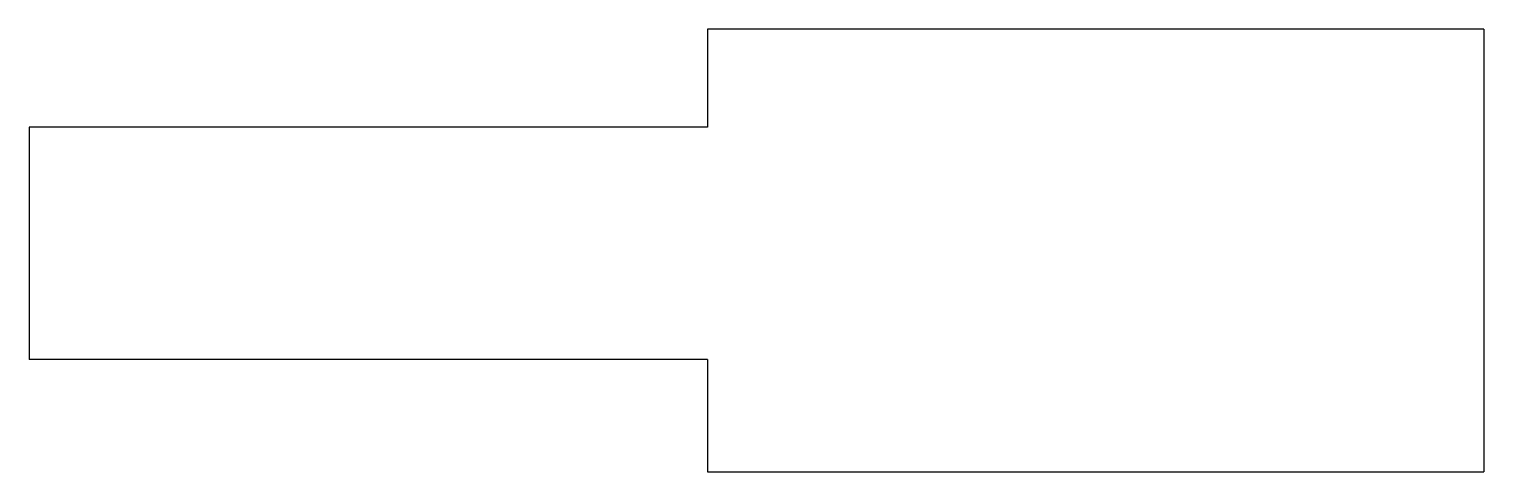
# Model space of a CAD drawing. Header units: millimetres. Extents: x 1008 to 1112, y -852 to -820.
import ezdxf

# ---------------------------------------------------------------- set-up
doc = ezdxf.new("R2010")
doc.units = ezdxf.units.MM

msp = doc.modelspace()

# ---------------------------------------------------------------- linework, layer by layer
at = {"linetype": 'Continuous'}
for p, q in [((1056.64, -820.4), (1056.64, -827.4)), ((1112.03, -820.4), (1056.64, -820.4)), ((1112.03, -820.4), (1112.03, -851.96)), ((1056.64, -827.4), (1008.24, -827.4)), ((1008.24, -827.4), (1008.24, -843.96)), ((1056.64, -843.96), (1008.24, -843.96)), ((1056.64, -843.96), (1056.64, -851.96)), ((1056.64, -851.96), (1112.03, -851.96))]:
    msp.add_line(p, q, dxfattribs=at)

doc.saveas('drawing.dxf')
